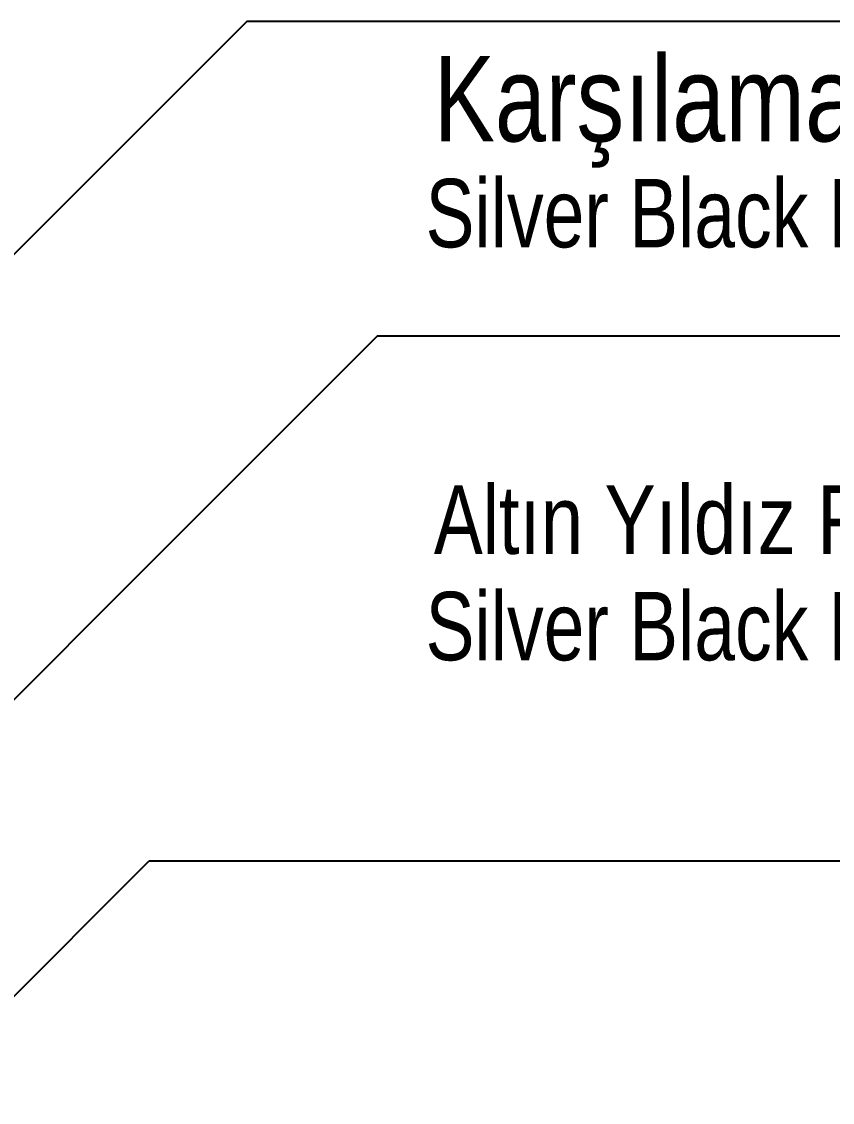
# Model space of a CAD drawing. Header units: millimetres. Extents: x 7687 to 15428, y -715 to 4028.
# Drawn here: x 9216.7 to 9294, y 676.2 to 779.3 of the extents above; entities that cross this region are included whole.
import ezdxf

# ---------------------------------------------------------------- set-up
doc = ezdxf.new("R2010")
doc.units = ezdxf.units.MM
doc.linetypes.add('CONTINUA', pattern=[0])
doc.layers.add('0-MOBIL', color=3, linetype='CONTINUA')
doc.layers.add('yazı', color=7, linetype='Continuous', lineweight=20)
doc.styles.add('OTEL AKSARAY', font='', dxfattribs={"width": 0.8})
doc.styles.get('OTEL AKSARAY').set_extended_font_data('FrankRuehl')

msp = doc.modelspace()

# ---------------------------------------------------------------- linework, layer by layer
at = {"layer": '0-MOBIL'}
for p, q in [((9205.89, 676.23), (9228.92, 699.26)), ((9228.92, 699.26), (9518.21, 699.26))]:
    msp.add_line(p, q, dxfattribs=at)
for points in [[(9576.6, 711.59), (9508.92, 779.26), (9238.21, 779.26), (9170.53, 711.59)], [(9541.24, 676.23), (9555.38, 690.37), (9496.49, 749.26), (9250.64, 749.26), (9191.74, 690.37), (9205.89, 676.23)]]:
    msp.add_lwpolyline(points, dxfattribs=at)

# ---------------------------------------------------------------- texts
at = {"layer": 'yazı', "style": 'OTEL AKSARAY'}
for s, insert, char_height, attachment_point in [('Kar{\\fArial|b0|i0|c162|p34;şılama Bankosu}', (9256.04, 776), 8.16, 1), ('Silver Black Mermer', (9255.25, 757.65), 6.528, 7), ('Alt{\\fArial|b0|i0|c162|p34;ın Yıldız Fırın Boya 3mm Sac}', (9256.04, 735.04), 6.528, 1), ('Silver Black Mermer', (9255.25, 718.28), 6.528, 7)]:
    msp.add_mtext_dynamic_manual_height_columns(s, width=252.8052, gutter_width=425, heights=[0], dxfattribs=dict(at, insert=insert, char_height=char_height, attachment_point=attachment_point))

doc.saveas('drawing.dxf')
